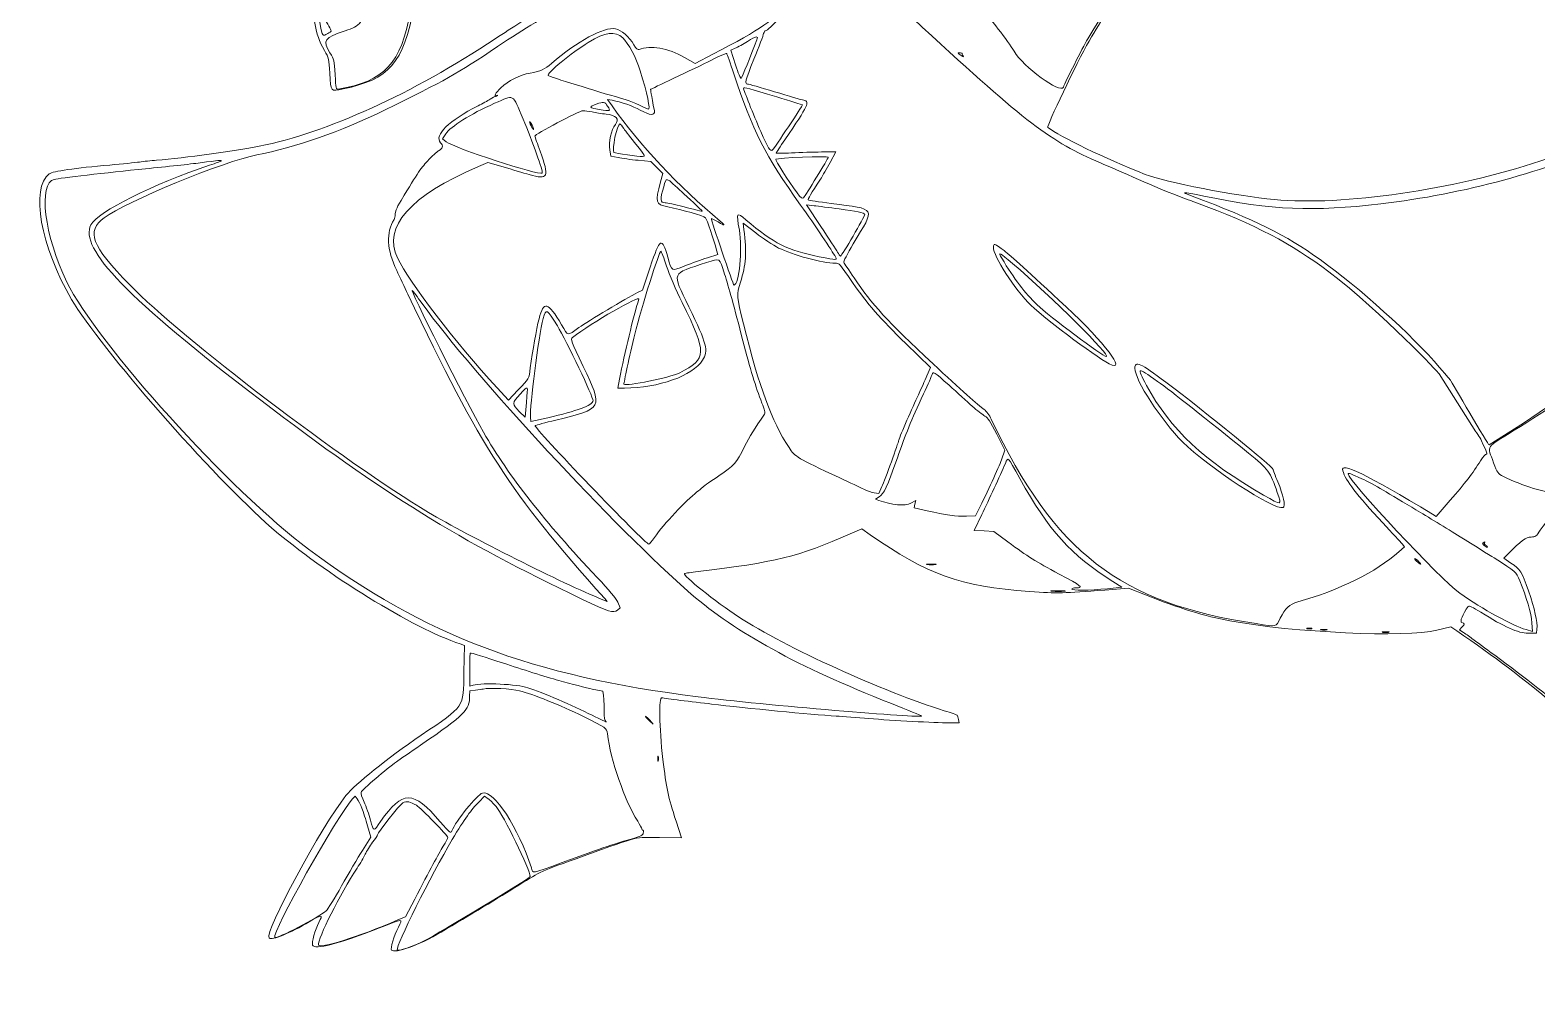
# Model space of a CAD drawing. Header units: millimetres. Extents: x 172 to 282, y 110 to 183.
# Drawn here: x 172.1 to 245.2, y 109.5 to 156.2 of the extents above; entities that cross this region are included whole.
import ezdxf

# ---------------------------------------------------------------- set-up
doc = ezdxf.new("R2010")
doc.units = ezdxf.units.MM
doc.header["$MEASUREMENT"] = 0
doc.layers.add('splitsvg', color=7, linetype='Continuous', lineweight=0)

msp = doc.modelspace()

# ---------------------------------------------------------------- linework, layer by layer
at = {"layer": 'splitsvg'}
for points, knots in [([(265.418, 182.421), (265.225, 182.165), (263.582, 178.924), (262.825, 177.306), (260.243, 171.785), (259.354, 168.665), (258.312, 161.46), (258.157, 160.388), (258.074, 159.744), (257.815, 157.621), (257.708, 156.746), (257.801, 156.891), (256.962, 156.288), (252.06, 152.768), (248.95, 151.039), (245.376, 149.848), (241.101, 148.423), (235.828, 147.655), (232.441, 147.964), (230.641, 148.128), (227.126, 148.815), (226.179, 149.189), (224.214, 149.964), (222.053, 151.008), (221.455, 151.47), (221.39, 151.522), (222.863, 154.605), (223.458, 155.662), (224.646, 157.772), (225.836, 159.049), (230.647, 163.373), (231.51, 164.149), (233.451, 166.004), (233.489, 166.09), (233.529, 166.18), (232.359, 168.003), (231.762, 168.781), (231.523, 169.092), (231.013, 169.602), (230.209, 170.334), (230.209, 170.334), (229.828, 170.68), (229.828, 170.68), (229.828, 170.68), (230.062, 170.638), (230.062, 170.638), (230.35, 170.585), (232.042, 170.21), (233.264, 169.927), (235.782, 169.346), (236.907, 169.106), (236.935, 169.145), (238.286, 171.007), (239.242, 171.943), (241.496, 173.61), (243.943, 175.421), (245.903, 176.777), (246.876, 177.333), (247.985, 177.967), (248.027, 178.169), (247.036, 178.104), (244.898, 177.964), (239.752, 177.187), (236.498, 176.512), (233.604, 175.911), (228.08, 174.26), (220.36, 171.687), (219.553, 171.418), (218.881, 171.208), (218.869, 171.221), (218.812, 171.278), (220.113, 172.919), (220.622, 173.433), (221.698, 174.52), (224.691, 176.284), (227.882, 177.715), (230.358, 178.824), (231.437, 179.134), (236.998, 180.335), (238.731, 180.709), (239.262, 180.903), (239.262, 181.163), (239.262, 181.993), (224.887, 181.881), (219.183, 181.006), (217.823, 180.797), (215.201, 180.294), (213.538, 179.922), (208.216, 178.732), (206.095, 177.919), (205.715, 176.925), (205.509, 176.384), (205.724, 175.953), (207.413, 173.514), (208.407, 172.079), (208.83, 171.225), (209.624, 169.045), (209.789, 168.593), (209.963, 168.118), (210.011, 167.99), (210.121, 167.695), (210.253, 167.782), (208.519, 167.012), (208.519, 167.012), (207.028, 166.35), (207.028, 166.35), (207.028, 166.35), (206.696, 166.532), (206.696, 166.532), (206.128, 166.843), (205.269, 167.201), (204.748, 167.343), (204.304, 167.464), (203.634, 167.582), (200.044, 168.171), (195.739, 168.876), (195.357, 169.087), (193.724, 171.664), (193.724, 171.664), (193.283, 172.362), (193.283, 172.362), (193.283, 172.362), (193.464, 172.67), (193.464, 172.67), (194.888, 175.084), (196.601, 180.515), (196.077, 180.95), (195.821, 181.163), (194.814, 180.403), (191.307, 177.353), (190.613, 176.749), (190.669, 176.77), (190.585, 177.086), (190.457, 177.568), (190.408, 177.588), (189.949, 177.338), (189.075, 176.861), (187.374, 175.653), (185.83, 174.412), (185.434, 174.093), (185.11, 173.845), (185.11, 173.859), (185.11, 173.874), (185.166, 174.014), (185.234, 174.17), (185.302, 174.327), (185.504, 174.851), (185.683, 175.337), (185.863, 175.822), (186.074, 176.39), (186.153, 176.601), (186.567, 177.704), (186.801, 179.11), (186.617, 179.391), (186.157, 180.092), (183.651, 178.434), (181.119, 175.754), (179.659, 174.209), (178.287, 171.871), (176.525, 167.928), (175.074, 164.681), (175.585, 164.263), (178.629, 166.203), (179.586, 166.814), (179.587, 166.815), (179.363, 166.417), (177.956, 163.923), (177.405, 162.293), (177.218, 160.069), (177.011, 157.614), (177.6, 156.941), (179.789, 157.131), (180.816, 157.221), (181.598, 157.214), (182.376, 157.11), (183.95, 156.9), (183.917, 156.875), (183.945, 158.3), (183.967, 159.445), (184.01, 159.66), (184.307, 160.083), (184.581, 160.474), (185.515, 158.447), (185.844, 156.748), (186.018, 155.853), (186.063, 155.715), (186.356, 155.199), (186.562, 154.835), (186.574, 154.782), (186.613, 154.101), (186.667, 153.17), (186.636, 153.207), (187.258, 153.335), (189.494, 153.796), (190.184, 154.592), (190.699, 157.31), (190.848, 158.099), (190.947, 158.375), (191.567, 159.735), (192.362, 161.476), (192.374, 161.544), (192.071, 162.563), (191.953, 162.957), (195.314, 161.159), (195.965, 160.48), (196.638, 159.778), (197.332, 158.48), (197.38, 157.834), (197.38, 157.834), (197.408, 157.462), (197.408, 157.462), (197.408, 157.462), (196.771, 157.111), (196.771, 157.111), (196.421, 156.918), (195.464, 156.315), (194.644, 155.771), (190.63, 153.107), (186.455, 151.207), (183.184, 150.554), (181.966, 150.311), (179.585, 149.987), (178.201, 149.876), (177.943, 149.856), (177.572, 149.816), (177.378, 149.787), (177.184, 149.758), (176.536, 149.693), (175.938, 149.642), (174.26, 149.497), (173.171, 149.339), (172.999, 149.214), (172.07, 148.541), (172.58, 145.673), (174.081, 143.121), (175.478, 140.748), (180.942, 134.507), (183.787, 132.035), (186.358, 129.802), (190.69, 127.132), (192.938, 126.395), (192.938, 126.395), (193.151, 126.325), (193.151, 126.325), (193.151, 126.325), (193.123, 125.019), (193.123, 125.019), (193.085, 123.26), (193.194, 123.421), (191.049, 121.962), (189.369, 120.82), (187.867, 119.614), (187.397, 119.03), (186.249, 117.603), (183.418, 112.363), (183.663, 112.118), (183.79, 111.99), (184.695, 112.353), (185.613, 112.901), (186.252, 113.283), (186.291, 113.281), (186.086, 112.877), (185.894, 112.499), (185.729, 111.905), (185.779, 111.775), (185.872, 111.532), (187.006, 111.826), (189.02, 112.614), (190.205, 113.077), (190.156, 113.076), (189.938, 112.643), (189.737, 112.245), (189.538, 111.593), (189.599, 111.532), (189.784, 111.347), (190.919, 111.759), (192.019, 112.408), (193.405, 113.228), (194.798, 114.071), (195.782, 114.686), (196.909, 115.391), (196.744, 115.317), (198.957, 116.108), (201.695, 117.087), (201.379, 117.01), (202.608, 116.999), (202.608, 116.999), (203.673, 116.989), (203.673, 116.989), (203.673, 116.989), (203.413, 117.794), (203.413, 117.794), (203.033, 118.97), (202.941, 119.401), (202.778, 120.787), (202.593, 122.363), (202.571, 123.827), (202.734, 123.779), (202.791, 123.763), (203.194, 123.707), (203.631, 123.655), (204.067, 123.604), (204.742, 123.523), (205.13, 123.477), (206.85, 123.27), (209.954, 122.97), (211.186, 122.892), (211.51, 122.872), (212.224, 122.817), (212.774, 122.771), (213.932, 122.672), (215.951, 122.567), (216.664, 122.567), (216.664, 122.567), (217.156, 122.567), (217.156, 122.567), (217.156, 122.567), (217.118, 122.729), (217.118, 122.729), (217.097, 122.817), (217.069, 122.908), (217.057, 122.93), (217.045, 122.952), (216.764, 123.053), (216.433, 123.154), (213.478, 124.061), (208.742, 126.222), (206.453, 127.709), (205.354, 128.422), (203.704, 129.74), (203.827, 129.806), (203.865, 129.826), (204.16, 129.873), (204.483, 129.911), (208.188, 130.345), (209.381, 130.64), (211.87, 131.735), (211.87, 131.735), (212.436, 131.984), (212.436, 131.984), (212.436, 131.984), (212.84, 131.698), (212.84, 131.698), (215.553, 129.777), (217.223, 129.182), (220.564, 128.942), (221.937, 128.844), (222.231, 128.85), (224.22, 129.012), (224.22, 129.012), (225.378, 129.106), (225.378, 129.106), (225.378, 129.106), (226.19, 128.78), (226.19, 128.78), (227.79, 128.138), (229.091, 127.736), (230.295, 127.513), (233.35, 126.945), (238.845, 126.695), (240.331, 127.055), (240.331, 127.055), (241.019, 127.222), (241.019, 127.222), (241.019, 127.222), (241.301, 127.028), (241.301, 127.028), (245.023, 124.476), (247.005, 122.763), (250.148, 119.386), (252.096, 117.292), (252.372, 117.075), (254.184, 116.206), (254.963, 115.833), (255.036, 115.783), (255.184, 115.536), (256.557, 113.223), (260.055, 109.504), (260.454, 109.932), (260.585, 110.072), (260.362, 111.708), (259.98, 113.424), (259.9, 113.78), (259.798, 114.256), (259.752, 114.482), (259.705, 114.709), (259.603, 115.211), (259.524, 115.599), (259.352, 116.44), (259.344, 116.423), (259.74, 116.063), (260.568, 115.308), (262.564, 113.748), (263.745, 112.933), (264.217, 112.607), (264.544, 112.481), (264.544, 112.625), (264.544, 112.963), (263.9, 114.233), (262.689, 116.28), (262.02, 117.41), (261.369, 118.578), (261.369, 118.646), (261.369, 118.674), (261.495, 118.593), (261.648, 118.466), (263.1, 117.264), (266.356, 115.319), (266.751, 115.418), (266.949, 115.468), (266.933, 115.548), (266.716, 115.591), (265.449, 115.845), (261.265, 118.761), (260.641, 119.826), (260.062, 120.814), (259.887, 122.393), (260.357, 122.389), (260.812, 122.385), (262, 122.023), (262.66, 121.686), (263.151, 121.436), (266.877, 116.388), (266.99, 115.821), (267.033, 115.605), (267.131, 115.619), (267.131, 115.841), (267.131, 116.207), (265.652, 118.359), (263.578, 121.009), (263.578, 121.009), (263.072, 121.655), (263.072, 121.655), (263.072, 121.655), (263.108, 121.991), (263.108, 121.991), (263.161, 122.491), (263.076, 122.669), (262.527, 123.195), (261.556, 124.125), (260.568, 124.873), (259.517, 125.475), (258.583, 126.009), (258.029, 126.369), (256.724, 127.291), (254.517, 128.85), (250.291, 131.967), (250.139, 132.147), (250.027, 132.28), (248.948, 133.213), (248.836, 133.273), (248.705, 133.344), (247.77, 133.488), (246.552, 133.624), (245.577, 133.733), (244.468, 134.068), (243.563, 134.527), (243.282, 134.67), (243.266, 134.691), (243.085, 135.191), (242.773, 136.053), (242.671, 135.892), (244.089, 136.766), (247.316, 138.755), (250.585, 141.029), (253.372, 143.223), (257.505, 146.477), (259.17, 148.148), (261.075, 150.953), (261.075, 150.953), (261.575, 151.688), (261.575, 151.688), (261.575, 151.688), (262.163, 151.71), (262.163, 151.71), (263.364, 151.756), (264.24, 152.015), (266.399, 152.963), (270.345, 154.696), (273.475, 156.808), (275.104, 158.836), (276.907, 161.082), (280.057, 166.91), (281.647, 170.942), (281.707, 171.095), (281.8, 171.32), (281.853, 171.441), (282.058, 171.911), (281.801, 171.708), (280.233, 170.162), (277.244, 167.217), (275.703, 166.058), (273.158, 164.845), (271.125, 163.876), (269.555, 163.372), (268.564, 163.372), (268.564, 163.372), (268.262, 163.371), (268.262, 163.371), (268.262, 163.371), (268.493, 164), (268.493, 164), (269.282, 166.146), (269.763, 168.37), (269.439, 168.369), (269.118, 168.368), (267.67, 166.773), (265.944, 164.518), (265.796, 164.324), (265.61, 164.106), (265.532, 164.033), (265.532, 164.033), (265.389, 163.901), (265.389, 163.901), (265.389, 163.901), (265.056, 164.944), (265.056, 164.944), (263.711, 169.151), (263.549, 170.952), (264.161, 174.866), (264.417, 176.502), (265.216, 180.683), (265.491, 181.826), (265.556, 182.096), (265.601, 182.387), (265.591, 182.472), (265.591, 182.472), (265.573, 182.627), (265.573, 182.627), (265.573, 182.627), (265.418, 182.421), (265.418, 182.421)], [0, 0, 0, 0, 1, 1, 1, 2, 2, 2, 3, 3, 3, 4, 4, 4, 5, 5, 5, 6, 6, 6, 7, 7, 7, 8, 8, 8, 9, 9, 9, 10, 10, 10, 11, 11, 11, 12, 12, 12, 13, 13, 13, 14, 14, 14, 15, 15, 15, 16, 16, 16, 17, 17, 17, 18, 18, 18, 19, 19, 19, 20, 20, 20, 21, 21, 21, 22, 22, 22, 23, 23, 23, 24, 24, 24, 25, 25, 25, 26, 26, 26, 27, 27, 27, 28, 28, 28, 29, 29, 29, 30, 30, 30, 31, 31, 31, 32, 32, 32, 33, 33, 33, 34, 34, 34, 35, 35, 35, 36, 36, 36, 37, 37, 37, 38, 38, 38, 39, 39, 39, 40, 40, 40, 41, 41, 41, 42, 42, 42, 43, 43, 43, 44, 44, 44, 45, 45, 45, 46, 46, 46, 47, 47, 47, 48, 48, 48, 49, 49, 49, 50, 50, 50, 51, 51, 51, 52, 52, 52, 53, 53, 53, 54, 54, 54, 55, 55, 55, 56, 56, 56, 57, 57, 57, 58, 58, 58, 59, 59, 59, 60, 60, 60, 61, 61, 61, 62, 62, 62, 63, 63, 63, 64, 64, 64, 65, 65, 65, 66, 66, 66, 67, 67, 67, 68, 68, 68, 69, 69, 69, 70, 70, 70, 71, 71, 71, 72, 72, 72, 73, 73, 73, 74, 74, 74, 75, 75, 75, 76, 76, 76, 77, 77, 77, 78, 78, 78, 79, 79, 79, 80, 80, 80, 81, 81, 81, 82, 82, 82, 83, 83, 83, 84, 84, 84, 85, 85, 85, 86, 86, 86, 87, 87, 87, 88, 88, 88, 89, 89, 89, 90, 90, 90, 91, 91, 91, 92, 92, 92, 93, 93, 93, 94, 94, 94, 95, 95, 95, 96, 96, 96, 97, 97, 97, 98, 98, 98, 99, 99, 99, 100, 100, 100, 101, 101, 101, 102, 102, 102, 103, 103, 103, 104, 104, 104, 105, 105, 105, 106, 106, 106, 107, 107, 107, 108, 108, 108, 109, 109, 109, 110, 110, 110, 111, 111, 111, 112, 112, 112, 113, 113, 113, 114, 114, 114, 115, 115, 115, 116, 116, 116, 117, 117, 117, 118, 118, 118, 119, 119, 119, 120, 120, 120, 121, 121, 121, 122, 122, 122, 123, 123, 123, 124, 124, 124, 125, 125, 125, 126, 126, 126, 127, 127, 127, 128, 128, 128, 129, 129, 129, 130, 130, 130, 131, 131, 131, 132, 132, 132, 133, 133, 133, 134, 134, 134, 135, 135, 135, 136, 136, 136, 137, 137, 137, 138, 138, 138, 139, 139, 139, 140, 140, 140, 141, 141, 141, 142, 142, 142, 143, 143, 143, 144, 144, 144, 145, 145, 145, 146, 146, 146, 147, 147, 147, 148, 148, 148, 149, 149, 149, 150, 150, 150, 151, 151, 151, 152, 152, 152, 153, 153, 153, 154, 154, 154, 155, 155, 155, 156, 156, 156, 157, 157, 157, 158, 158, 158, 159, 159, 159, 160, 160, 160, 161, 161, 161, 162, 162, 162, 163, 163, 163, 164, 164, 164, 165, 165, 165, 166, 166, 166, 167, 167, 167, 168, 168, 168, 169, 169, 169, 170, 170, 170, 171, 171, 171, 172, 172, 172, 173, 173, 173, 174, 174, 174, 175, 175, 175, 176, 176, 176, 177, 177, 177, 177]), ([(247.348, 177.684), (247.33, 177.654), (247.07, 177.491), (246.772, 177.321), (246.242, 177.02), (245.734, 176.697), (245.2, 176.321), (245.055, 176.219), (244.446, 175.79), (243.848, 175.369), (239.862, 172.561), (238.364, 171.248), (236.988, 169.359), (236.988, 169.359), (236.869, 169.196), (236.869, 169.196), (236.869, 169.196), (236.405, 169.291), (236.405, 169.291), (235.957, 169.381), (233.818, 169.859), (231.354, 170.419), (230.707, 170.567), (230.054, 170.714), (229.903, 170.748), (229.19, 170.906), (229.183, 170.825), (229.858, 170.248), (231.276, 169.038), (232.118, 168.022), (233.107, 166.328), (233.32, 165.964), (233.356, 166.033), (232.515, 165.206), (231.653, 164.36), (231.515, 164.232), (229.06, 162.004), (225.707, 158.961), (224.44, 157.565), (223.392, 155.762), (223.138, 155.324), (222.308, 153.683), (222.209, 153.422), (222.079, 153.081), (220.254, 154.409), (219.818, 155.161), (219.52, 155.675), (218.648, 156.785), (218.072, 157.382), (217.174, 158.313), (215.807, 159.432), (215.644, 159.369), (215.598, 159.352), (215.574, 159.358), (215.59, 159.385), (215.606, 159.411), (215.473, 159.536), (215.294, 159.663), (215.029, 159.852), (214.857, 160.063), (214.364, 160.806), (213.791, 161.67), (213.476, 162.089), (212.856, 162.812), (212.706, 162.986), (212.369, 163.477), (212.105, 163.904), (211.552, 164.797), (211.096, 165.426), (210.528, 166.079), (209.989, 166.698), (209.67, 167.099), (209.695, 167.125), (209.718, 167.146), (212.422, 168.31), (212.98, 168.537), (213.158, 168.61), (213.727, 168.842), (214.244, 169.054), (215.531, 169.579), (216.775, 170.05), (217.86, 170.422), (218.361, 170.593), (219.42, 170.958), (220.212, 171.231), (224.303, 172.643), (228.064, 173.835), (232.324, 175.071), (234.639, 175.743), (237.453, 176.379), (239.938, 176.793), (241.841, 177.111), (244.882, 177.538), (246.376, 177.698), (246.818, 177.746), (247.382, 177.737), (247.348, 177.684)], [0, 0, 0, 0, 1, 1, 1, 2, 2, 2, 3, 3, 3, 4, 4, 4, 5, 5, 5, 6, 6, 6, 7, 7, 7, 8, 8, 8, 9, 9, 9, 10, 10, 10, 11, 11, 11, 12, 12, 12, 13, 13, 13, 14, 14, 14, 15, 15, 15, 16, 16, 16, 17, 17, 17, 18, 18, 18, 19, 19, 19, 20, 20, 20, 21, 21, 21, 22, 22, 22, 23, 23, 23, 24, 24, 24, 25, 25, 25, 26, 26, 26, 27, 27, 27, 28, 28, 28, 29, 29, 29, 30, 30, 30, 31, 31, 31, 32, 32, 32, 32]), ([(191.458, 168.096), (191.502, 167.936), (191.549, 167.13), (191.578, 166.039), (191.626, 164.186), (191.685, 163.6), (191.97, 162.116), (191.97, 162.116), (192.131, 161.28), (192.131, 161.28), (192.131, 161.28), (191.991, 160.94), (191.991, 160.94), (191.914, 160.753), (191.662, 160.19), (191.43, 159.689), (190.85, 158.434), (190.661, 157.892), (190.521, 157.085), (190.086, 154.584), (189.256, 153.693), (187.021, 153.328), (186.911, 153.31), (186.902, 153.351), (186.87, 154.026), (186.837, 154.724), (186.83, 154.753), (186.62, 155.093), (186.249, 155.694), (186.338, 155.822), (187.356, 156.156), (188.09, 156.398), (188.184, 156.512), (188.822, 157.925), (188.989, 158.297), (189.294, 158.963), (189.5, 159.405), (189.705, 159.847), (189.914, 160.37), (189.965, 160.567), (189.965, 160.567), (190.057, 160.926), (190.057, 160.926), (190.057, 160.926), (189.377, 162.942), (189.377, 162.942), (188.514, 165.502), (188.489, 165.136), (189.598, 166.16), (189.907, 166.445), (190.476, 167.195), (191.08, 168.113), (191.325, 168.486), (191.351, 168.485), (191.458, 168.096)], [0, 0, 0, 0, 1, 1, 1, 2, 2, 2, 3, 3, 3, 4, 4, 4, 5, 5, 5, 6, 6, 6, 7, 7, 7, 8, 8, 8, 9, 9, 9, 10, 10, 10, 11, 11, 11, 12, 12, 12, 13, 13, 13, 14, 14, 14, 15, 15, 15, 16, 16, 16, 17, 17, 17, 18, 18, 18, 18]), ([(205.865, 166.564), (208.621, 165.323), (209.626, 164.384), (209.837, 162.857), (210.037, 161.404), (210.639, 160.693), (215.361, 156.337), (220.432, 151.659), (221.573, 150.79), (224.004, 149.75), (224.328, 149.612), (225.161, 149.248), (225.856, 148.942), (226.551, 148.636), (227.358, 148.297), (227.649, 148.189), (227.94, 148.081), (228.364, 147.924), (228.59, 147.84), (231.587, 146.724), (233.239, 145.864), (235.098, 144.449), (237.752, 142.43), (240.45, 139.502), (240.45, 139.502), (240.45, 139.502), (242.23, 136.698), (242.23, 136.698), (242.23, 136.698), (242.23, 136.698), (242.23, 136.698), (242.23, 136.698), (242.23, 136.698), (242.23, 136.698), (242.23, 136.698), (242.407, 136.463), (242.505, 136.247), (242.754, 135.698), (242.8, 135.569), (242.732, 135.611), (242.701, 135.63), (242.575, 135.484), (242.453, 135.287), (242.08, 134.685), (241.7, 134.187), (240.986, 133.368), (240.986, 133.368), (240.304, 132.584), (240.304, 132.584), (240.304, 132.584), (240.121, 132.694), (240.121, 132.694), (236.91, 134.637), (235.627, 135.258), (235.766, 134.803), (235.917, 134.31), (236.423, 133.652), (237.713, 132.27), (238.16, 131.791), (238.58, 131.332), (238.644, 131.25), (238.644, 131.25), (238.762, 131.102), (238.762, 131.102), (238.762, 131.102), (238.497, 130.868), (238.497, 130.868), (237.38, 129.883), (235.598, 128.999), (233.589, 128.433), (233.18, 128.318), (232.983, 128.135), (232.732, 127.637), (232.512, 127.202), (232.604, 127.223), (231.558, 127.379), (224.971, 128.366), (221.764, 130.843), (218.711, 137.304), (218.621, 137.494), (218.47, 137.7), (218.367, 137.773), (218.083, 137.975), (217.232, 138.735), (215.885, 139.991), (213.664, 142.061), (212.903, 142.891), (212.058, 144.159), (211.808, 144.535), (211.582, 144.872), (211.557, 144.907), (211.529, 144.945), (211.718, 145.319), (212.017, 145.819), (213.097, 147.619), (213.168, 147.488), (210.949, 147.777), (210.346, 147.856), (209.841, 147.933), (209.826, 147.948), (209.8, 147.974), (209.964, 148.252), (210.423, 148.958), (210.527, 149.12), (210.738, 149.484), (210.89, 149.767), (210.89, 149.767), (211.168, 150.281), (211.168, 150.281), (211.168, 150.281), (210.472, 150.275), (210.472, 150.275), (210.089, 150.272), (209.438, 150.252), (209.025, 150.231), (208.613, 150.21), (208.276, 150.208), (208.276, 150.226), (208.276, 150.244), (208.464, 150.535), (208.694, 150.872), (209.846, 152.564), (209.919, 152.716), (209.614, 152.783), (209.508, 152.806), (208.87, 152.993), (208.194, 153.199), (207.518, 153.405), (206.931, 153.574), (206.889, 153.574), (206.732, 153.574), (206.763, 153.701), (207.192, 154.778), (207.434, 155.387), (207.647, 155.947), (207.666, 156.023), (207.685, 156.099), (207.722, 156.161), (207.748, 156.161), (207.924, 156.161), (208.937, 157.307), (209.152, 157.748), (209.217, 157.881), (209.208, 157.878), (209.068, 157.719), (208.084, 156.605), (207.619, 156.28), (205.205, 155.023), (205.205, 155.023), (204.34, 154.573), (204.34, 154.573), (204.34, 154.573), (203.829, 154.865), (203.829, 154.865), (203.022, 155.328), (202.175, 155.476), (201.622, 155.251), (201.549, 155.221), (201.486, 155.278), (201.37, 155.475), (201.15, 155.85), (200.747, 156.204), (200.483, 156.254), (199.921, 156.359), (198.614, 155.655), (197.374, 154.578), (197.03, 154.28), (196.851, 154.198), (196.34, 154.105), (195.836, 154.013), (195.26, 153.726), (194.915, 153.394), (194.658, 153.147), (194.533, 152.92), (194.709, 153.021), (194.749, 153.044), (194.765, 153.044), (194.743, 153.02), (194.721, 152.996), (194.682, 152.975), (194.655, 152.972), (194.628, 152.97), (194.512, 152.91), (194.398, 152.837), (194.284, 152.765), (194.019, 152.62), (193.81, 152.516), (192.405, 151.81), (191.656, 151.077), (191.985, 150.727), (192.132, 150.571), (192.102, 150.447), (191.891, 150.335), (191.808, 150.29), (191.565, 150.065), (191.351, 149.834), (191.005, 149.462), (190.824, 149.186), (189.92, 147.654), (189.859, 147.551), (189.801, 147.376), (189.791, 147.266), (189.781, 147.156), (189.755, 147.035), (189.732, 146.999), (189.333, 146.353), (189.374, 145.539), (189.857, 144.521), (190.003, 144.213), (190.249, 143.696), (190.402, 143.373), (193.963, 135.878), (195.324, 133.771), (199.951, 128.595), (199.951, 128.595), (200.074, 128.458), (200.074, 128.458), (200.074, 128.458), (199.78, 128.575), (199.78, 128.575), (198.033, 129.27), (193.309, 131.641), (191.401, 132.779), (187.362, 135.189), (179.42, 141.239), (176.908, 143.819), (175.024, 145.755), (174.774, 146.413), (175.666, 147.085), (176.681, 147.849), (181.515, 149.84), (183.068, 150.133), (184.906, 150.48), (187.163, 151.271), (189.272, 152.306), (192.246, 153.766), (192.751, 154.051), (194.753, 155.392), (197.416, 157.177), (198.878, 157.903), (203.102, 159.538), (205.238, 160.365), (205.095, 160.333), (207.506, 160.512), (208.488, 160.584), (208.638, 160.638), (209.014, 161.056), (209.311, 161.387), (209.318, 161.511), (209.025, 161.239), (208.589, 160.834), (208.376, 160.783), (206.718, 160.687), (205.387, 160.61), (204.947, 160.546), (204.556, 160.373), (204.333, 160.275), (204.08, 160.225), (203.659, 160.196), (203.337, 160.175), (202.776, 160.128), (202.413, 160.093), (202.413, 160.093), (201.754, 160.028), (201.754, 160.028), (201.754, 160.028), (201.531, 160.202), (201.531, 160.202), (201.409, 160.298), (201.097, 160.517), (200.838, 160.689), (200.58, 160.862), (200.223, 161.11), (200.045, 161.24), (200.045, 161.24), (199.722, 161.477), (199.722, 161.477), (199.722, 161.477), (199.898, 161.516), (199.898, 161.516), (204.326, 162.503), (204.979, 162.697), (205.15, 163.071), (205.265, 163.324), (205.184, 164.879), (204.982, 166.274), (204.875, 167.016), (204.868, 167.013), (205.865, 166.564)], [0, 0, 0, 0, 1, 1, 1, 2, 2, 2, 3, 3, 3, 4, 4, 4, 5, 5, 5, 6, 6, 6, 7, 7, 7, 8, 8, 8, 9, 9, 9, 10, 10, 10, 11, 11, 11, 12, 12, 12, 13, 13, 13, 14, 14, 14, 15, 15, 15, 16, 16, 16, 17, 17, 17, 18, 18, 18, 19, 19, 19, 20, 20, 20, 21, 21, 21, 22, 22, 22, 23, 23, 23, 24, 24, 24, 25, 25, 25, 26, 26, 26, 27, 27, 27, 28, 28, 28, 29, 29, 29, 30, 30, 30, 31, 31, 31, 32, 32, 32, 33, 33, 33, 34, 34, 34, 35, 35, 35, 36, 36, 36, 37, 37, 37, 38, 38, 38, 39, 39, 39, 40, 40, 40, 41, 41, 41, 42, 42, 42, 43, 43, 43, 44, 44, 44, 45, 45, 45, 46, 46, 46, 47, 47, 47, 48, 48, 48, 49, 49, 49, 50, 50, 50, 51, 51, 51, 52, 52, 52, 53, 53, 53, 54, 54, 54, 55, 55, 55, 56, 56, 56, 57, 57, 57, 58, 58, 58, 59, 59, 59, 60, 60, 60, 61, 61, 61, 62, 62, 62, 63, 63, 63, 64, 64, 64, 65, 65, 65, 66, 66, 66, 67, 67, 67, 68, 68, 68, 69, 69, 69, 70, 70, 70, 71, 71, 71, 72, 72, 72, 73, 73, 73, 74, 74, 74, 75, 75, 75, 76, 76, 76, 77, 77, 77, 78, 78, 78, 79, 79, 79, 80, 80, 80, 81, 81, 81, 82, 82, 82, 83, 83, 83, 84, 84, 84, 85, 85, 85, 86, 86, 86, 87, 87, 87, 88, 88, 88, 89, 89, 89, 90, 90, 90, 91, 91, 91, 92, 92, 92, 93, 93, 93, 94, 94, 94, 95, 95, 95, 96, 96, 96, 96]), ([(186.396, 156.682), (186.564, 156.387), (186.694, 156.141), (186.685, 156.135), (186.676, 156.13), (186.597, 156.08), (186.509, 156.025), (186.263, 155.872), (186.249, 155.889), (186.143, 156.47), (186.088, 156.769), (186.035, 157.06), (186.024, 157.116), (185.98, 157.339), (186.102, 157.196), (186.396, 156.682)], [0, 0, 0, 0, 1, 1, 1, 2, 2, 2, 3, 3, 3, 4, 4, 4, 5, 5, 5, 5]), ([(200.829, 155.811), (201.106, 155.555), (201.477, 154.858), (201.676, 154.221), (202.008, 153.156), (202.189, 152.291), (202.068, 152.349), (201.424, 152.66), (201.127, 152.778), (200.676, 152.904), (199.657, 153.189), (197.252, 153.936), (197.204, 153.982), (197.106, 154.076), (198.348, 155.1), (199.154, 155.59), (199.996, 156.101), (200.449, 156.161), (200.829, 155.811)], [0, 0, 0, 0, 1, 1, 1, 2, 2, 2, 3, 3, 3, 4, 4, 4, 5, 5, 5, 6, 6, 6, 6]), ([(207.337, 155.725), (207.044, 154.953), (206.609, 153.887), (206.571, 153.847), (206.545, 153.82), (206.422, 154.116), (206.296, 154.506), (206.296, 154.506), (206.068, 155.214), (206.068, 155.214), (206.068, 155.214), (206.288, 155.313), (206.288, 155.313), (206.409, 155.368), (206.674, 155.514), (206.877, 155.638), (207.32, 155.907), (207.413, 155.925), (207.337, 155.725)], [0, 0, 0, 0, 1, 1, 1, 2, 2, 2, 3, 3, 3, 4, 4, 4, 5, 5, 5, 6, 6, 6, 6]), ([(206.215, 154.073), (207.114, 151.333), (207.743, 150.098), (209.46, 147.692), (210.16, 146.712), (211, 145.463), (211.15, 145.181), (211.238, 145.014), (211.255, 145.014), (210.363, 145.192), (208.804, 145.505), (208.184, 145.817), (206.806, 146.983), (206.347, 147.372), (206.33, 147.346), (206.486, 146.479), (206.648, 145.581), (206.478, 143.814), (206.229, 143.814), (206.185, 143.814), (205.103, 147.002), (205.135, 147.039), (205.146, 147.051), (205.287, 146.979), (205.451, 146.879), (205.79, 146.67), (205.836, 146.688), (205.557, 146.919), (203.564, 148.571), (201.603, 150.661), (200.313, 152.509), (200.313, 152.509), (200.092, 152.825), (200.092, 152.825), (200.092, 152.825), (200.318, 152.784), (200.318, 152.784), (200.749, 152.706), (201.31, 152.509), (201.678, 152.307), (202.15, 152.047), (202.407, 152.032), (202.363, 152.266), (202.208, 153.099), (202.171, 153.309), (202.18, 153.317), (202.186, 153.323), (202.693, 153.564), (203.308, 153.853), (203.922, 154.142), (204.742, 154.539), (205.13, 154.735), (205.519, 154.931), (205.852, 155.074), (205.871, 155.053), (205.89, 155.032), (206.045, 154.591), (206.215, 154.073)], [0, 0, 0, 0, 1, 1, 1, 2, 2, 2, 3, 3, 3, 4, 4, 4, 5, 5, 5, 6, 6, 6, 7, 7, 7, 8, 8, 8, 9, 9, 9, 10, 10, 10, 11, 11, 11, 12, 12, 12, 13, 13, 13, 14, 14, 14, 15, 15, 15, 16, 16, 16, 17, 17, 17, 18, 18, 18, 19, 19, 19, 19]), ([(217.299, 155.051), (217.285, 155.037), (217.306, 154.985), (217.346, 154.936), (217.399, 154.871), (217.374, 154.876), (217.257, 154.952), (217.065, 155.077), (217.058, 155.098), (217.211, 155.087), (217.274, 155.082), (217.314, 155.066), (217.299, 155.051)], [0, 0, 0, 0, 1, 1, 1, 2, 2, 2, 3, 3, 3, 4, 4, 4, 4]), ([(195.997, 151.869), (196.444, 150.811), (196.975, 149.309), (196.92, 149.254), (196.782, 149.116), (192.644, 150.465), (192.256, 150.774), (192.256, 150.774), (192.082, 150.914), (192.082, 150.914), (192.082, 150.914), (192.237, 151.148), (192.237, 151.148), (192.481, 151.517), (193.422, 152.109), (194.606, 152.637), (195.58, 153.072), (195.46, 153.138), (195.997, 151.869)], [0, 0, 0, 0, 1, 1, 1, 2, 2, 2, 3, 3, 3, 4, 4, 4, 5, 5, 5, 6, 6, 6, 6]), ([(208.301, 152.949), (208.978, 152.743), (209.538, 152.566), (209.548, 152.557), (209.566, 152.539), (208.192, 150.468), (208.102, 150.377), (207.997, 150.273), (207.877, 150.457), (207.524, 151.269), (207.162, 152.101), (206.689, 153.288), (206.689, 153.364), (206.689, 153.429), (206.955, 153.36), (208.301, 152.949)], [0, 0, 0, 0, 1, 1, 1, 2, 2, 2, 3, 3, 3, 4, 4, 4, 5, 5, 5, 5]), ([(199.336, 152.217), (199.499, 152.182), (199.807, 152.135), (200.019, 152.114), (200.511, 152.064), (200.681, 151.876), (200.472, 151.611), (200.273, 151.357), (200.136, 150.748), (200.198, 150.385), (200.198, 150.385), (200.251, 150.075), (200.251, 150.075), (200.251, 150.075), (200.603, 150.004), (200.603, 150.004), (200.797, 149.964), (201.233, 149.905), (201.572, 149.872), (201.572, 149.872), (202.189, 149.811), (202.189, 149.811), (202.189, 149.811), (202.483, 149.517), (202.483, 149.517), (202.483, 149.517), (202.777, 149.224), (202.777, 149.224), (202.777, 149.224), (202.667, 148.826), (202.667, 148.826), (202.385, 147.806), (202.405, 147.738), (203.021, 147.613), (203.689, 147.479), (204.765, 147.168), (204.843, 147.086), (204.904, 147.023), (205.254, 146.004), (205.385, 145.509), (205.385, 145.509), (205.442, 145.294), (205.442, 145.294), (205.442, 145.294), (204.933, 145.136), (204.933, 145.136), (204.654, 145.049), (204.162, 144.874), (203.841, 144.747), (203.165, 144.479), (203.223, 144.45), (203.012, 145.166), (202.717, 146.166), (202.647, 146.126), (202.159, 144.688), (202.159, 144.688), (201.779, 143.566), (201.779, 143.566), (201.779, 143.566), (201.544, 143.449), (201.544, 143.449), (200.989, 143.171), (199.152, 142.075), (198.703, 141.753), (198.107, 141.326), (198.189, 141.313), (197.853, 141.891), (197.199, 143.013), (196.99, 143.069), (196.766, 142.179), (196.634, 141.657), (196.45, 140.624), (196.342, 139.795), (196.269, 139.237), (196.298, 139.29), (195.74, 138.708), (195.74, 138.708), (195.287, 138.234), (195.287, 138.234), (195.287, 138.234), (194.732, 138.833), (194.732, 138.833), (192.702, 141.027), (190.47, 143.934), (189.893, 145.135), (189.17, 146.64), (190.482, 148.122), (193.824, 149.574), (193.824, 149.574), (194.276, 149.77), (194.276, 149.77), (194.276, 149.77), (195.029, 149.549), (195.029, 149.549), (195.443, 149.427), (196.009, 149.26), (196.287, 149.178), (197.211, 148.906), (197.278, 149.05), (196.818, 150.311), (196.689, 150.666), (196.574, 150.993), (196.564, 151.036), (196.543, 151.129), (198.707, 152.275), (198.91, 152.278), (198.981, 152.279), (199.173, 152.252), (199.336, 152.217)], [0, 0, 0, 0, 1, 1, 1, 2, 2, 2, 3, 3, 3, 4, 4, 4, 5, 5, 5, 6, 6, 6, 7, 7, 7, 8, 8, 8, 9, 9, 9, 10, 10, 10, 11, 11, 11, 12, 12, 12, 13, 13, 13, 14, 14, 14, 15, 15, 15, 16, 16, 16, 17, 17, 17, 18, 18, 18, 19, 19, 19, 20, 20, 20, 21, 21, 21, 22, 22, 22, 23, 23, 23, 24, 24, 24, 25, 25, 25, 26, 26, 26, 27, 27, 27, 28, 28, 28, 29, 29, 29, 30, 30, 30, 31, 31, 31, 32, 32, 32, 33, 33, 33, 34, 34, 34, 35, 35, 35, 36, 36, 36, 36]), ([(200.094, 152.502), (200.251, 152.255), (200.247, 152.253), (199.69, 152.339), (199.188, 152.418), (199.165, 152.458), (199.546, 152.598), (199.89, 152.724), (199.962, 152.711), (200.094, 152.502)], [0, 0, 0, 0, 1, 1, 1, 2, 2, 2, 3, 3, 3, 3]), ([(196.431, 151.569), (196.483, 151.469), (196.515, 151.377), (196.502, 151.364), (196.49, 151.351), (196.435, 151.433), (196.381, 151.546), (196.26, 151.8), (196.302, 151.819), (196.431, 151.569)], [0, 0, 0, 0, 1, 1, 1, 2, 2, 2, 3, 3, 3, 3]), ([(200.881, 151.413), (200.961, 151.292), (201.232, 150.941), (201.482, 150.634), (201.922, 150.094), (201.931, 150.075), (201.784, 150.057), (201.625, 150.037), (200.452, 150.208), (200.402, 150.257), (200.288, 150.371), (200.552, 151.634), (200.691, 151.634), (200.715, 151.634), (200.8, 151.534), (200.881, 151.413)], [0, 0, 0, 0, 1, 1, 1, 2, 2, 2, 3, 3, 3, 4, 4, 4, 5, 5, 5, 5]), ([(250.698, 150.887), (253.335, 149.822), (254.488, 148.087), (254.63, 144.971), (254.663, 144.249), (254.728, 144.372), (254.009, 143.802), (253.568, 143.452), (252.889, 142.984), (252.889, 142.984), (252.889, 142.984), (251.792, 142.135), (251.792, 142.135), (251.792, 142.135), (250.524, 141.233), (250.524, 141.233), (250.524, 141.233), (247.585, 139.182), (247.585, 139.182), (247.585, 139.182), (247.585, 139.182), (247.585, 139.182), (247.585, 139.182), (247.585, 139.182), (247.585, 139.182), (247.585, 139.182), (247.585, 139.182), (247.585, 139.182), (247.585, 139.182), (244.54, 137.104), (244.54, 137.104), (244.54, 137.104), (242.868, 136.059), (242.868, 136.059), (242.864, 135.967), (240.996, 139.196), (240.996, 139.196), (240.996, 139.196), (240.996, 139.196), (240.996, 139.196), (240.996, 139.196), (240.847, 139.379), (240.468, 139.821), (239.115, 141.394), (236.548, 143.711), (234.674, 145.05), (232.956, 146.277), (231.558, 146.971), (228.454, 148.134), (227.862, 148.356), (227.92, 148.355), (229.031, 148.13), (232.368, 147.452), (234.303, 147.368), (237.615, 147.757), (241.634, 148.23), (245.786, 149.357), (248.728, 150.773), (249.8, 151.289), (249.714, 151.284), (250.698, 150.887)], [0, 0, 0, 0, 1, 1, 1, 2, 2, 2, 3, 3, 3, 4, 4, 4, 5, 5, 5, 6, 6, 6, 7, 7, 7, 8, 8, 8, 9, 9, 9, 10, 10, 10, 11, 11, 11, 12, 12, 12, 13, 13, 13, 14, 14, 14, 15, 15, 15, 16, 16, 16, 17, 17, 17, 18, 18, 18, 19, 19, 19, 20, 20, 20, 20]), ([(210.804, 150.021), (210.804, 149.971), (209.683, 148.135), (209.604, 148.057), (209.536, 147.988), (209.488, 148.024), (209.288, 148.295), (208.853, 148.884), (208.214, 149.886), (208.25, 149.922), (208.316, 149.989), (210.804, 150.085), (210.804, 150.021)], [0, 0, 0, 0, 1, 1, 1, 2, 2, 2, 3, 3, 3, 4, 4, 4, 4]), ([(181.347, 149.845), (181.347, 149.832), (181.089, 149.735), (180.774, 149.631), (178.075, 148.737), (175.35, 147.368), (175.022, 146.742), (174.424, 145.601), (176.824, 143.119), (183.258, 138.223), (189.288, 133.635), (192.865, 131.419), (198.848, 128.569), (200.184, 127.933), (200.367, 127.877), (200.569, 128.041), (200.569, 128.041), (200.707, 128.152), (200.707, 128.152), (200.707, 128.152), (200.587, 128.423), (200.587, 128.423), (200.508, 128.601), (200.163, 129.015), (199.585, 129.625), (197.032, 132.32), (195.317, 134.512), (194.071, 136.674), (193.246, 138.103), (190.374, 143.834), (190.624, 143.549), (190.653, 143.517), (190.857, 143.239), (191.079, 142.932), (193.611, 139.418), (200.512, 131.97), (204.156, 128.815), (206.339, 126.925), (209.265, 125.323), (213.862, 123.498), (214.654, 123.184), (215.314, 122.915), (215.329, 122.902), (215.481, 122.764), (207.557, 123.439), (204.484, 123.826), (196.38, 124.846), (191.239, 126.794), (185.581, 130.99), (181.826, 133.774), (175.274, 141.019), (173.85, 143.961), (172.756, 146.221), (172.448, 148.752), (173.243, 148.947), (173.481, 149.006), (175.778, 149.272), (177.673, 149.46), (178.675, 149.56), (179.866, 149.689), (180.319, 149.748), (181.261, 149.871), (181.347, 149.879), (181.347, 149.845)], [0, 0, 0, 0, 1, 1, 1, 2, 2, 2, 3, 3, 3, 4, 4, 4, 5, 5, 5, 6, 6, 6, 7, 7, 7, 8, 8, 8, 9, 9, 9, 10, 10, 10, 11, 11, 11, 12, 12, 12, 13, 13, 13, 14, 14, 14, 15, 15, 15, 16, 16, 16, 17, 17, 17, 18, 18, 18, 19, 19, 19, 20, 20, 20, 21, 21, 21, 21]), ([(203.797, 148.243), (204.24, 147.833), (204.628, 147.472), (204.66, 147.442), (204.735, 147.371), (204.61, 147.396), (203.749, 147.629), (203.377, 147.729), (202.987, 147.811), (202.882, 147.811), (202.643, 147.812), (202.629, 147.972), (202.814, 148.582), (202.965, 149.081), (202.85, 149.121), (203.797, 148.243)], [0, 0, 0, 0, 1, 1, 1, 2, 2, 2, 3, 3, 3, 4, 4, 4, 5, 5, 5, 5]), ([(211.333, 147.511), (212.132, 147.403), (212.568, 147.31), (212.568, 147.246), (212.568, 147.14), (211.458, 145.225), (211.396, 145.225), (211.376, 145.225), (211.309, 145.311), (211.248, 145.416), (211.186, 145.521), (210.823, 146.079), (210.439, 146.657), (210.439, 146.657), (209.742, 147.706), (209.742, 147.706), (209.742, 147.706), (210.112, 147.666), (210.112, 147.666), (210.315, 147.644), (210.865, 147.574), (211.333, 147.511)], [0, 0, 0, 0, 1, 1, 1, 2, 2, 2, 3, 3, 3, 4, 4, 4, 5, 5, 5, 6, 6, 6, 7, 7, 7, 7]), ([(208.394, 145.612), (209.035, 145.282), (210.555, 144.872), (211.134, 144.872), (211.351, 144.872), (211.312, 144.916), (212.01, 143.894), (212.638, 142.974), (213.349, 142.162), (214.566, 140.973), (214.566, 140.973), (215.758, 139.808), (215.758, 139.808), (215.758, 139.808), (215.592, 139.415), (215.592, 139.415), (215.501, 139.199), (215.285, 138.719), (215.111, 138.349), (214.808, 137.706), (214.215, 136.322), (214.215, 136.26), (214.215, 136.189), (213.545, 134.347), (213.405, 134.033), (213.405, 134.033), (213.252, 133.689), (213.252, 133.689), (213.252, 133.689), (213.033, 133.724), (213.033, 133.724), (212.912, 133.744), (212.686, 133.823), (212.529, 133.901), (212.373, 133.979), (211.835, 134.233), (211.333, 134.466), (209.282, 135.421), (209.184, 135.48), (208.898, 135.922), (208.032, 137.265), (207.477, 138.771), (206.684, 141.932), (206.353, 143.25), (206.345, 143.363), (206.536, 143.948), (206.813, 144.797), (206.852, 145.373), (206.71, 146.509), (206.71, 146.509), (206.671, 146.822), (206.671, 146.822), (206.671, 146.822), (207.282, 146.346), (207.282, 146.346), (207.619, 146.083), (208.119, 145.753), (208.394, 145.612)], [0, 0, 0, 0, 1, 1, 1, 2, 2, 2, 3, 3, 3, 4, 4, 4, 5, 5, 5, 6, 6, 6, 7, 7, 7, 8, 8, 8, 9, 9, 9, 10, 10, 10, 11, 11, 11, 12, 12, 12, 13, 13, 13, 14, 14, 14, 15, 15, 15, 16, 16, 16, 17, 17, 17, 18, 18, 18, 19, 19, 19, 19]), ([(218.822, 145.724), (218.706, 145.423), (219.637, 143.898), (220.503, 142.968), (221.082, 142.346), (223.687, 140.379), (224.439, 139.995), (225.337, 139.537), (224.208, 141.03), (222.352, 142.755), (220.479, 144.497), (219.671, 145.227), (219.332, 145.485), (218.886, 145.825), (218.864, 145.835), (218.822, 145.724)], [0, 0, 0, 0, 1, 1, 1, 2, 2, 2, 3, 3, 3, 4, 4, 4, 5, 5, 5, 5]), ([(205.772, 144.343), (205.971, 143.731), (206.238, 142.757), (206.659, 141.109), (207.011, 139.733), (207.273, 138.878), (207.584, 138.089), (207.706, 137.782), (207.749, 137.601), (207.713, 137.549), (207.219, 136.846), (206.989, 136.474), (206.74, 135.975), (206.329, 135.151), (206.251, 135.063), (205.494, 134.556), (205.128, 134.312), (204.777, 134.065), (204.715, 134.008), (204.652, 133.951), (204.522, 133.844), (204.425, 133.77), (203.91, 133.376), (202.816, 132.205), (202.367, 131.568), (202.238, 131.384), (202.117, 131.233), (202.099, 131.233), (201.923, 131.226), (196.459, 136.929), (196.581, 136.992), (196.627, 137.015), (197.074, 137.135), (197.575, 137.257), (199.885, 137.82), (199.883, 137.815), (198.907, 139.868), (198.328, 141.087), (198.289, 141.19), (198.384, 141.264), (199.332, 141.995), (201.679, 143.351), (201.609, 143.126), (201.343, 142.282), (200.918, 140.519), (200.671, 139.242), (200.671, 139.242), (200.589, 138.816), (200.589, 138.816), (200.589, 138.816), (200.919, 138.817), (200.919, 138.817), (202.565, 138.819), (204.22, 139.408), (204.698, 140.162), (204.997, 140.633), (204.92, 140.936), (204.039, 142.755), (203.202, 144.485), (203.142, 144.333), (204.894, 144.907), (205.577, 145.13), (205.501, 145.179), (205.772, 144.343)], [0, 0, 0, 0, 1, 1, 1, 2, 2, 2, 3, 3, 3, 4, 4, 4, 5, 5, 5, 6, 6, 6, 7, 7, 7, 8, 8, 8, 9, 9, 9, 10, 10, 10, 11, 11, 11, 12, 12, 12, 13, 13, 13, 14, 14, 14, 15, 15, 15, 16, 16, 16, 17, 17, 17, 18, 18, 18, 19, 19, 19, 20, 20, 20, 21, 21, 21, 21]), ([(202.953, 144.738), (203.085, 144.331), (203.413, 143.561), (203.71, 142.961), (204.927, 140.501), (204.917, 140.229), (203.591, 139.56), (203.089, 139.306), (201.014, 138.885), (200.888, 139.011), (200.866, 139.034), (201.159, 140.377), (201.416, 141.432), (201.735, 142.735), (202.593, 145.462), (202.684, 145.459), (202.704, 145.458), (202.825, 145.134), (202.953, 144.738)], [0, 0, 0, 0, 1, 1, 1, 2, 2, 2, 3, 3, 3, 4, 4, 4, 5, 5, 5, 6, 6, 6, 6]), ([(219.742, 144.866), (221.654, 143.235), (224.565, 140.345), (224.296, 140.345), (224.129, 140.345), (221.512, 142.3), (220.931, 142.859), (220.344, 143.424), (219.827, 144.106), (219.217, 145.122), (219.024, 145.444), (219.119, 145.398), (219.742, 144.866)], [0, 0, 0, 0, 1, 1, 1, 2, 2, 2, 3, 3, 3, 4, 4, 4, 4]), ([(197.655, 141.84), (198.105, 141.096), (199.408, 138.356), (199.385, 138.199), (199.354, 137.978), (198.615, 137.699), (197.193, 137.374), (197.193, 137.374), (196.37, 137.185), (196.37, 137.185), (196.37, 137.185), (196.35, 137.398), (196.35, 137.398), (196.304, 137.887), (196.742, 141.312), (196.964, 142.195), (197.089, 142.693), (197.161, 142.655), (197.655, 141.84)], [0, 0, 0, 0, 1, 1, 1, 2, 2, 2, 3, 3, 3, 4, 4, 4, 5, 5, 5, 6, 6, 6, 6]), ([(225.68, 139.773), (225.682, 139.206), (226.951, 137.249), (228, 136.196), (229.21, 134.982), (232.469, 132.858), (232.88, 133.015), (233.002, 133.062), (232.877, 133.65), (232.616, 134.264), (232.487, 134.565), (232.383, 134.837), (232.383, 134.869), (232.383, 134.987), (229.141, 137.628), (227.186, 139.102), (225.941, 140.04), (225.679, 140.157), (225.68, 139.773)], [0, 0, 0, 0, 1, 1, 1, 2, 2, 2, 3, 3, 3, 4, 4, 4, 5, 5, 5, 6, 6, 6, 6]), ([(226.776, 139.139), (227.471, 138.644), (229.112, 137.351), (231.189, 135.661), (232.169, 134.864), (232.25, 134.754), (232.593, 133.745), (232.813, 133.098), (232.838, 133.103), (231.924, 133.621), (229.086, 135.232), (227.372, 136.837), (226.252, 138.934), (225.755, 139.865), (225.757, 139.865), (226.776, 139.139)], [0, 0, 0, 0, 1, 1, 1, 2, 2, 2, 3, 3, 3, 4, 4, 4, 5, 5, 5, 5]), ([(196.153, 138.119), (196.153, 138.119), (196.087, 137.398), (196.087, 137.398), (196.087, 137.398), (195.802, 137.679), (195.802, 137.679), (195.442, 138.033), (195.445, 138.085), (195.849, 138.521), (196.254, 138.959), (196.233, 138.987), (196.153, 138.119)], [0, 0, 0, 0, 1, 1, 1, 2, 2, 2, 3, 3, 3, 4, 4, 4, 4]), ([(216.663, 138.948), (217.049, 138.601), (217.557, 138.145), (217.79, 137.935), (218.023, 137.725), (218.298, 137.511), (218.401, 137.458), (218.551, 137.38), (218.664, 137.208), (218.982, 136.576), (218.982, 136.576), (219.376, 135.792), (219.376, 135.792), (219.376, 135.792), (219.209, 135.338), (219.209, 135.338), (219.061, 134.937), (218.513, 133.742), (218.095, 132.907), (218.095, 132.907), (217.948, 132.613), (217.948, 132.613), (217.948, 132.613), (217.511, 132.595), (217.511, 132.595), (217.004, 132.575), (216.498, 132.644), (215.608, 132.856), (215.608, 132.856), (214.972, 133.007), (214.972, 133.007), (214.972, 133.007), (215.01, 133.179), (215.01, 133.179), (215.01, 133.179), (215.048, 133.351), (215.048, 133.351), (215.048, 133.351), (214.812, 133.229), (214.812, 133.229), (214.522, 133.078), (213.866, 133.134), (213.257, 133.362), (213.257, 133.362), (213.093, 133.423), (213.093, 133.423), (213.093, 133.423), (213.276, 133.534), (213.276, 133.534), (213.503, 133.672), (213.664, 134.019), (214.156, 135.435), (214.552, 136.574), (214.814, 137.214), (215.424, 138.533), (215.637, 138.996), (215.826, 139.421), (215.843, 139.477), (215.892, 139.636), (215.915, 139.621), (216.663, 138.948)], [0, 0, 0, 0, 1, 1, 1, 2, 2, 2, 3, 3, 3, 4, 4, 4, 5, 5, 5, 6, 6, 6, 7, 7, 7, 8, 8, 8, 9, 9, 9, 10, 10, 10, 11, 11, 11, 12, 12, 12, 13, 13, 13, 14, 14, 14, 15, 15, 15, 16, 16, 16, 17, 17, 17, 18, 18, 18, 19, 19, 19, 20, 20, 20, 20]), ([(220.102, 134.421), (221.507, 131.886), (222.559, 130.72), (224.609, 129.421), (224.609, 129.421), (225.048, 129.144), (225.048, 129.144), (225.048, 129.144), (224.349, 129.075), (224.349, 129.075), (223.464, 128.987), (222.622, 128.978), (222.622, 129.056), (222.622, 129.088), (222.713, 129.114), (222.825, 129.114), (223.206, 129.114), (223.086, 129.214), (222.012, 129.785), (220.831, 130.413), (220.509, 130.614), (219.511, 131.351), (219.511, 131.351), (218.84, 131.847), (218.84, 131.847), (218.84, 131.847), (218.359, 131.877), (218.359, 131.877), (218.359, 131.877), (217.879, 131.907), (217.879, 131.907), (217.879, 131.907), (218.25, 132.672), (218.25, 132.672), (218.593, 133.376), (219.136, 134.555), (219.394, 135.156), (219.535, 135.484), (219.481, 135.541), (220.102, 134.421)], [0, 0, 0, 0, 1, 1, 1, 2, 2, 2, 3, 3, 3, 4, 4, 4, 5, 5, 5, 6, 6, 6, 7, 7, 7, 8, 8, 8, 9, 9, 9, 10, 10, 10, 11, 11, 11, 12, 12, 12, 13, 13, 13, 13]), ([(236.699, 134.413), (236.919, 134.313), (237.381, 134.063), (237.725, 133.858), (238.069, 133.652), (238.787, 133.224), (239.321, 132.906), (239.854, 132.589), (240.82, 131.998), (241.467, 131.594), (242.113, 131.19), (242.854, 130.728), (243.113, 130.567), (244.19, 129.897), (244.169, 129.915), (244.362, 129.452), (244.674, 128.703), (244.917, 127.865), (244.949, 127.425), (244.949, 127.425), (244.98, 127), (244.98, 127), (244.98, 127), (244.664, 127.091), (244.664, 127.091), (243.993, 127.285), (242.551, 128.077), (241.444, 128.861), (240.52, 129.514), (236.036, 134.312), (236.029, 134.655), (236.028, 134.705), (236.159, 134.658), (236.699, 134.413)], [0, 0, 0, 0, 1, 1, 1, 2, 2, 2, 3, 3, 3, 4, 4, 4, 5, 5, 5, 6, 6, 6, 7, 7, 7, 8, 8, 8, 9, 9, 9, 10, 10, 10, 11, 11, 11, 11]), ([(247.716, 133.109), (248.809, 132.975), (248.786, 132.984), (249.406, 132.409), (249.971, 131.885), (251.024, 131.046), (252.084, 130.274), (253.23, 129.44), (253.22, 129.455), (252.697, 129.383), (250.251, 129.05), (248.328, 126.791), (247.426, 123.191), (247.274, 122.588), (247.258, 122.575), (246.964, 122.831), (245.949, 123.717), (244.658, 124.736), (243.142, 125.846), (242.706, 126.166), (242.216, 126.526), (242.055, 126.646), (241.893, 126.766), (241.687, 126.912), (241.596, 126.969), (241.596, 126.969), (241.432, 127.073), (241.432, 127.073), (241.432, 127.073), (241.552, 127.201), (241.552, 127.201), (241.703, 127.361), (241.702, 127.388), (241.548, 127.428), (241.428, 127.46), (241.584, 127.852), (241.861, 128.212), (241.898, 128.261), (242.073, 128.18), (242.466, 127.933), (243.594, 127.224), (244.294, 126.912), (244.759, 126.911), (244.759, 126.911), (245.171, 126.91), (245.171, 126.91), (245.171, 126.91), (245.191, 127.116), (245.191, 127.116), (245.225, 127.459), (245.083, 128.101), (244.782, 128.968), (244.449, 129.922), (244.397, 130.005), (243.931, 130.32), (243.931, 130.32), (243.583, 130.555), (243.583, 130.555), (243.583, 130.555), (243.759, 130.732), (243.759, 130.732), (244.436, 131.409), (244.672, 131.584), (244.905, 131.584), (245.124, 131.584), (245.15, 131.604), (245.352, 131.922), (245.658, 132.405), (246.433, 133.213), (246.599, 133.223), (246.673, 133.227), (247.176, 133.176), (247.716, 133.109)], [0, 0, 0, 0, 1, 1, 1, 2, 2, 2, 3, 3, 3, 4, 4, 4, 5, 5, 5, 6, 6, 6, 7, 7, 7, 8, 8, 8, 9, 9, 9, 10, 10, 10, 11, 11, 11, 12, 12, 12, 13, 13, 13, 14, 14, 14, 15, 15, 15, 16, 16, 16, 17, 17, 17, 18, 18, 18, 19, 19, 19, 20, 20, 20, 21, 21, 21, 22, 22, 22, 23, 23, 23, 24, 24, 24, 24]), ([(242.642, 131.29), (242.622, 131.257), (242.647, 131.215), (242.697, 131.195), (242.748, 131.176), (242.79, 131.135), (242.79, 131.104), (242.79, 131.074), (242.726, 131.097), (242.649, 131.155), (242.555, 131.226), (242.53, 131.275), (242.575, 131.304), (242.667, 131.363), (242.685, 131.359), (242.642, 131.29)], [0, 0, 0, 0, 1, 1, 1, 2, 2, 2, 3, 3, 3, 4, 4, 4, 5, 5, 5, 5]), ([(215.993, 130.248), (215.888, 130.235), (215.716, 130.235), (215.611, 130.248), (215.506, 130.261), (215.592, 130.272), (215.802, 130.272), (216.012, 130.272), (216.098, 130.261), (215.993, 130.248)], [0, 0, 0, 0, 1, 1, 1, 2, 2, 2, 3, 3, 3, 3]), ([(239.556, 130.269), (239.556, 130.249), (239.49, 130.29), (239.409, 130.36), (239.328, 130.431), (239.262, 130.509), (239.262, 130.533), (239.262, 130.558), (239.328, 130.517), (239.409, 130.443), (239.49, 130.368), (239.556, 130.29), (239.556, 130.269)], [0, 0, 0, 0, 1, 1, 1, 2, 2, 2, 3, 3, 3, 4, 4, 4, 4]), ([(222.257, 128.954), (222.104, 128.942), (221.84, 128.942), (221.669, 128.954), (221.498, 128.966), (221.623, 128.975), (221.946, 128.975), (222.269, 128.976), (222.41, 128.966), (222.257, 128.954)], [0, 0, 0, 0, 1, 1, 1, 2, 2, 2, 3, 3, 3, 3]), ([(234.249, 127.134), (234.193, 127.119), (234.1, 127.119), (234.043, 127.134), (233.987, 127.148), (234.033, 127.161), (234.146, 127.161), (234.26, 127.161), (234.306, 127.148), (234.249, 127.134)], [0, 0, 0, 0, 1, 1, 1, 2, 2, 2, 3, 3, 3, 3]), ([(234.984, 127.074), (234.912, 127.06), (234.792, 127.06), (234.72, 127.074), (234.647, 127.088), (234.706, 127.099), (234.852, 127.099), (234.997, 127.099), (235.057, 127.088), (234.984, 127.074)], [0, 0, 0, 0, 1, 1, 1, 2, 2, 2, 3, 3, 3, 3]), ([(237.983, 126.957), (237.91, 126.942), (237.791, 126.942), (237.718, 126.957), (237.646, 126.97), (237.705, 126.982), (237.851, 126.982), (237.996, 126.982), (238.056, 126.97), (237.983, 126.957)], [0, 0, 0, 0, 1, 1, 1, 2, 2, 2, 3, 3, 3, 3]), ([(197.722, 124.622), (198.337, 124.451), (199.068, 124.262), (199.348, 124.202), (199.348, 124.202), (199.857, 124.093), (199.857, 124.093), (199.857, 124.093), (199.891, 123.885), (199.891, 123.885), (199.91, 123.77), (199.926, 123.454), (199.926, 123.183), (199.927, 122.782), (199.946, 122.675), (200.03, 122.613), (200.086, 122.571), (199.776, 122.715), (199.339, 122.933), (198.399, 123.402), (196.923, 124.036), (196.223, 124.27), (195.709, 124.441), (194.03, 124.52), (193.562, 124.393), (193.562, 124.393), (193.401, 124.35), (193.401, 124.35), (193.401, 124.35), (193.401, 125.135), (193.401, 125.135), (193.401, 125.567), (193.415, 125.935), (193.434, 125.953), (193.452, 125.972), (194.173, 125.749), (195.036, 125.46), (195.899, 125.17), (197.108, 124.793), (197.722, 124.622)], [0, 0, 0, 0, 1, 1, 1, 2, 2, 2, 3, 3, 3, 4, 4, 4, 5, 5, 5, 6, 6, 6, 7, 7, 7, 8, 8, 8, 9, 9, 9, 10, 10, 10, 11, 11, 11, 12, 12, 12, 13, 13, 13, 13]), ([(195.824, 124.121), (196.462, 123.958), (197.811, 123.414), (198.898, 122.881), (200.044, 122.319), (200.048, 122.316), (200.082, 122.027), (200.229, 120.782), (200.931, 118.762), (201.554, 117.784), (201.662, 117.616), (201.75, 117.451), (201.75, 117.417), (201.75, 117.383), (201.772, 117.355), (201.8, 117.355), (201.828, 117.355), (201.839, 117.292), (201.824, 117.215), (201.801, 117.093), (201.725, 117.055), (201.23, 116.922), (200.608, 116.754), (199.872, 116.502), (197.881, 115.776), (196.35, 115.217), (196.485, 115.24), (196.396, 115.518), (195.766, 117.486), (194.582, 119.296), (194.019, 119.154), (193.774, 119.093), (192.714, 117.781), (192.538, 117.32), (192.485, 117.183), (192.442, 117.217), (191.969, 117.764), (190.641, 119.301), (190.145, 119.303), (189.079, 117.778), (188.718, 117.261), (188.753, 117.257), (188.59, 117.84), (188.516, 118.107), (188.374, 118.503), (188.275, 118.72), (188.176, 118.936), (188.109, 119.151), (188.127, 119.198), (188.165, 119.298), (189.423, 120.377), (189.844, 120.671), (190.005, 120.784), (190.534, 121.149), (191.019, 121.482), (193.208, 122.988), (193.391, 123.172), (193.398, 123.863), (193.398, 123.863), (193.401, 124.11), (193.401, 124.11), (193.401, 124.11), (193.68, 124.146), (193.68, 124.146), (193.833, 124.167), (193.999, 124.192), (194.047, 124.202), (194.372, 124.271), (195.424, 124.224), (195.824, 124.121)], [0, 0, 0, 0, 1, 1, 1, 2, 2, 2, 3, 3, 3, 4, 4, 4, 5, 5, 5, 6, 6, 6, 7, 7, 7, 8, 8, 8, 9, 9, 9, 10, 10, 10, 11, 11, 11, 12, 12, 12, 13, 13, 13, 14, 14, 14, 15, 15, 15, 16, 16, 16, 17, 17, 17, 18, 18, 18, 19, 19, 19, 20, 20, 20, 21, 21, 21, 22, 22, 22, 23, 23, 23, 23]), ([(202.135, 122.691), (202.135, 122.691), (202.308, 122.5), (202.308, 122.5), (202.308, 122.5), (202.117, 122.673), (202.117, 122.673), (202.012, 122.768), (201.926, 122.854), (201.926, 122.864), (201.926, 122.909), (201.975, 122.869), (202.135, 122.691)], [0, 0, 0, 0, 1, 1, 1, 2, 2, 2, 3, 3, 3, 4, 4, 4, 4]), ([(202.554, 120.722), (202.54, 120.665), (202.528, 120.711), (202.528, 120.824), (202.528, 120.937), (202.54, 120.984), (202.554, 120.927), (202.569, 120.871), (202.569, 120.778), (202.554, 120.722)], [0, 0, 0, 0, 1, 1, 1, 2, 2, 2, 3, 3, 3, 3]), ([(188.169, 118.421), (188.235, 118.246), (188.359, 117.858), (188.444, 117.557), (188.444, 117.557), (188.599, 117.01), (188.599, 117.01), (188.599, 117.01), (188.197, 116.374), (188.197, 116.374), (187.976, 116.025), (187.521, 115.249), (187.185, 114.651), (186.85, 114.053), (186.513, 113.507), (186.436, 113.438), (186.079, 113.118), (184.036, 112.06), (183.947, 112.15), (183.764, 112.332), (186.984, 118.075), (187.716, 118.872), (187.716, 118.872), (187.84, 119.007), (187.84, 119.007), (187.84, 119.007), (187.945, 118.872), (187.945, 118.872), (188.002, 118.798), (188.103, 118.595), (188.169, 118.421)], [0, 0, 0, 0, 1, 1, 1, 2, 2, 2, 3, 3, 3, 4, 4, 4, 5, 5, 5, 6, 6, 6, 7, 7, 7, 8, 8, 8, 9, 9, 9, 10, 10, 10, 10]), ([(190.814, 118.56), (191.038, 118.419), (192.342, 117.088), (192.342, 117), (192.342, 116.97), (192.241, 116.78), (192.117, 116.577), (191.881, 116.191), (191.471, 115.429), (190.733, 114.004), (190.733, 114.004), (190.292, 113.151), (190.292, 113.151), (190.292, 113.151), (189.921, 112.994), (189.921, 112.994), (187.968, 112.165), (186.096, 111.575), (186.061, 111.778), (186.011, 112.074), (187.117, 114.274), (187.936, 115.509), (188.089, 115.739), (188.266, 116.043), (188.331, 116.186), (188.395, 116.328), (188.557, 116.588), (188.69, 116.763), (188.823, 116.939), (188.932, 117.103), (188.932, 117.129), (188.932, 117.235), (190.01, 118.597), (190.155, 118.674), (190.34, 118.773), (190.525, 118.741), (190.814, 118.56)], [0, 0, 0, 0, 1, 1, 1, 2, 2, 2, 3, 3, 3, 4, 4, 4, 5, 5, 5, 6, 6, 6, 7, 7, 7, 8, 8, 8, 9, 9, 9, 10, 10, 10, 11, 11, 11, 12, 12, 12, 12]), ([(194.681, 118.503), (195.027, 118.11), (196.34, 115.418), (196.34, 115.102), (196.34, 115.029), (191.962, 112.378), (191.199, 111.988), (190.678, 111.722), (189.912, 111.459), (189.884, 111.535), (189.81, 111.737), (191.515, 115.161), (192.555, 116.901), (193.156, 117.905), (193.479, 118.36), (193.844, 118.72), (193.844, 118.72), (194.126, 118.996), (194.126, 118.996), (194.126, 118.996), (194.289, 118.88), (194.289, 118.88), (194.378, 118.816), (194.555, 118.646), (194.681, 118.503)], [0, 0, 0, 0, 1, 1, 1, 2, 2, 2, 3, 3, 3, 4, 4, 4, 5, 5, 5, 6, 6, 6, 7, 7, 7, 8, 8, 8, 8])]:
    msp.add_open_spline(points, degree=3, knots=knots, dxfattribs=at)

doc.saveas('drawing.dxf')
